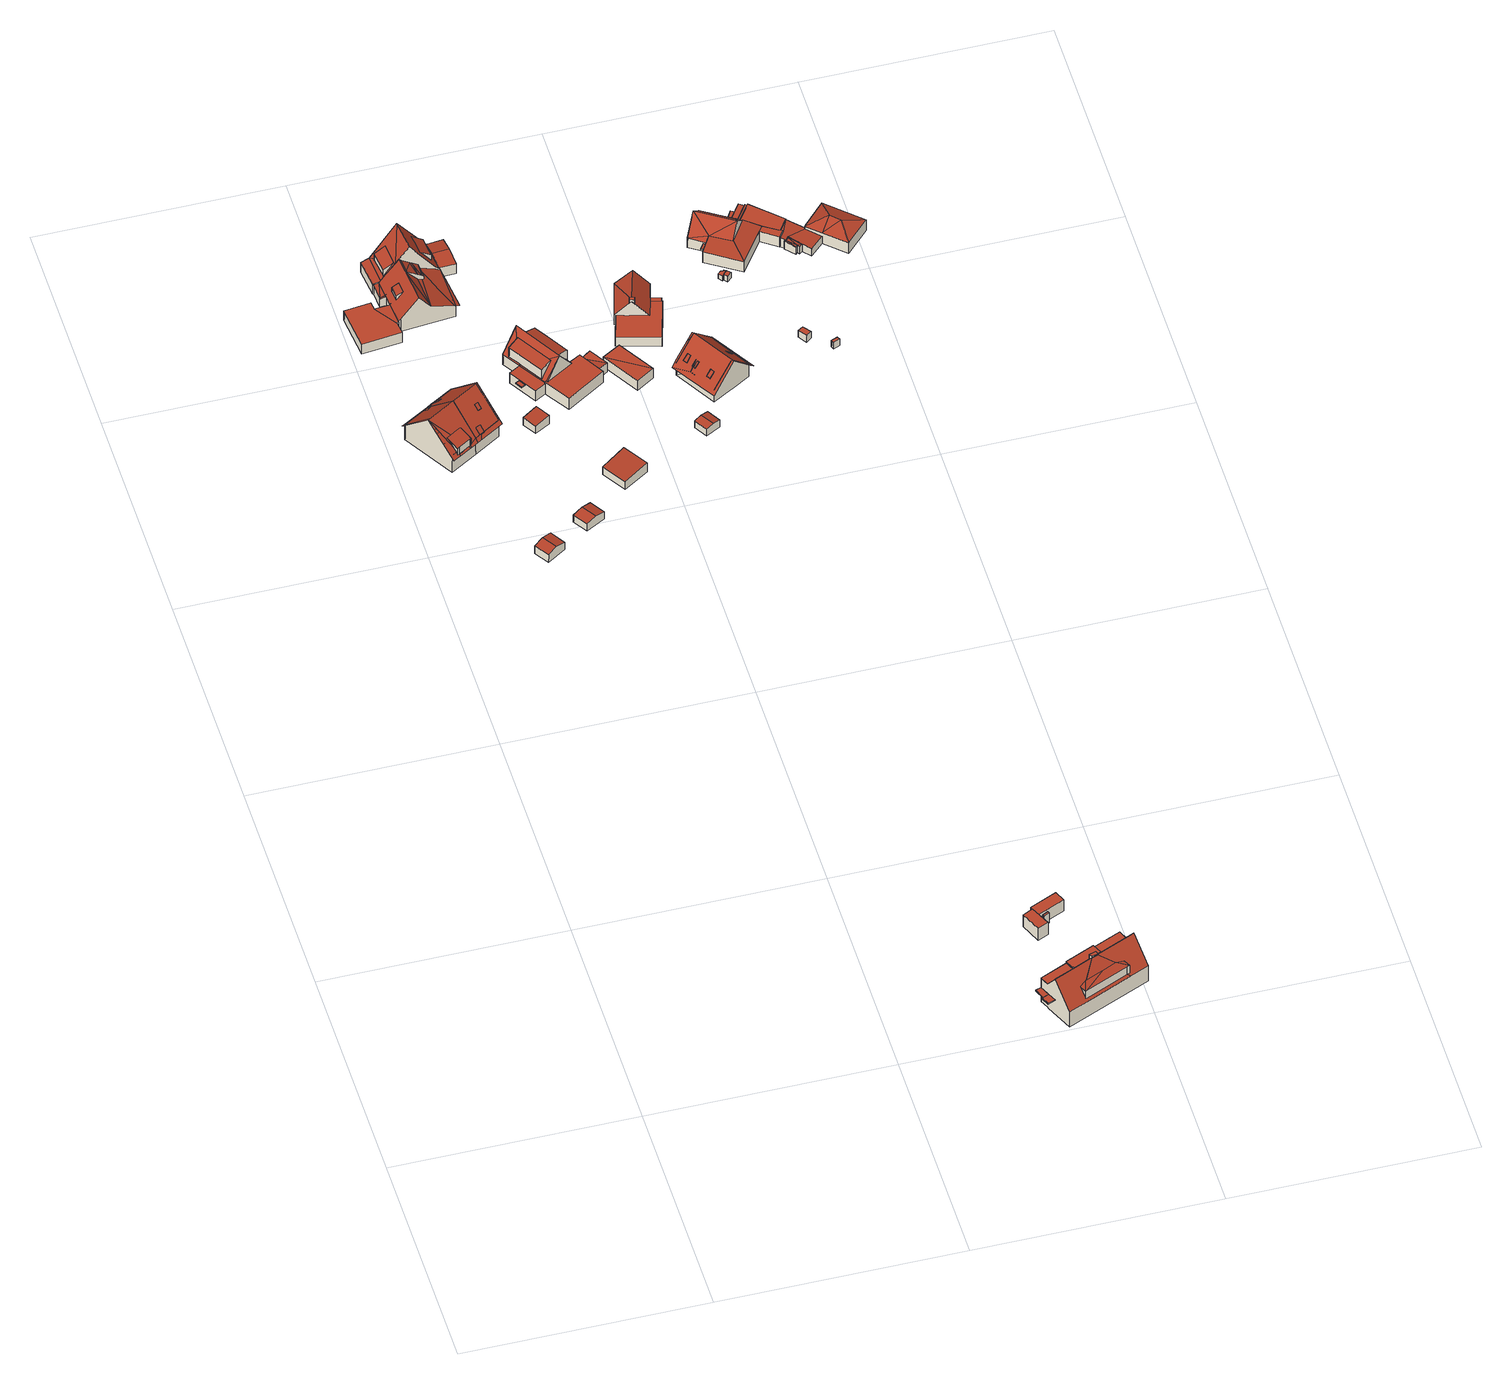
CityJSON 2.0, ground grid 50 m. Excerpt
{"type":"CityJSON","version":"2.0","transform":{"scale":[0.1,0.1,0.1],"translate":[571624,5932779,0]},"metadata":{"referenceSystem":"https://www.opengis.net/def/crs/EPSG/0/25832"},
"CityObjects":{
"building1":{"type":"Building","attributes":{"Grundfläche 2D":"78.615173","Grundhöhe NN":"5.508"},"children":["building1-1"],"geometry":[{"type":"Solid","lod":"3","boundaries":[[[[0,1,2,3,4,5,6,7,8,9]],[[10,11,12,13]],[[14,15,16,13,12,17,18]],[[19,3,2,15,14,20,21]],[[22,19,21,20,23,24,25,26,27]],[[28,29,30,31,32,33,34,35,19]],[[3,19,35,4]],[[31,12,11,32]],[[15,2,1,0]],[[4,35,34,6,5]],[[32,7,6,34,33]],[[32,11,10,8,7]],[[13,9,8,10]],[[9,13,16]],[[9,16,15,0]],[[36,24,23,20,14,37]],[[38,39,24,36,40]],[[41,42,43,21,44,38,40,45]],[[14,46,47,48,41,45,37]],[[45,40,36,37]],[[17,12,46,14,18]],[[24,39,38,44,21,19,22,27,26,25]],[[43,19,21]],[[19,43,42]],[[28,19,42,41,48,47,31,30,29]],[[12,31,47,46]]]],"semantics":{"surfaces":[{"type":"RoofSurface"},{"type":"WallSurface"},{"type":"GroundSurface"}],"values":[[0,0,0,0,0,0,0,0,1,1,1,1,1,1,1,1,1,1,1,2,0,0,0,0,0,0]]}}]},
"building1-1":{"type":"BuildingInstallation","parents":["building1"],"geometry":[{"type":"MultiSurface","lod":"3","boundaries":[[[49,50,51,52,53]],[[54,55,51,50]],[[55,56,52,51]],[[56,57,58,49,53,52]],[[50,49,58,54]]],"semantics":{"surfaces":[{"type":"RoofSurface"},{"type":"WallSurface"}],"values":[0,1,1,1,1]}}]},
"building2":{"type":"Building","attributes":{"Grundfläche 2D":"16.080619","Grundhöhe NN":"5.234"},"geometry":[{"type":"Solid","lod":"3","boundaries":[[[[59,60,61,62]],[[63,59,62,64]],[[64,62,61,65,66]],[[63,64,66,67]],[[60,59,63,67,68]],[[61,60,68,65]],[[66,65,68,67]]]],"semantics":{"surfaces":[{"type":"RoofSurface"},{"type":"WallSurface"},{"type":"GroundSurface"}],"values":[[0,0,1,1,1,1,2]]}}]},
"building3":{"type":"Building","attributes":{"Grundfläche 2D":"72.608798","Grundhöhe NN":"5.281"},"geometry":[{"type":"Solid","lod":"3","boundaries":[[[[69,70,71,72]],[[73,74,75,70,69,76]],[[77,78,72,71]],[[78,79,69,72]],[[79,80,76,69]],[[80,81,73,76]],[[81,82,74,73]],[[82,83,75,74]],[[83,84,70,75]],[[84,77,71,70]],[[78,77,84,83,82,81,80,79]]]],"semantics":{"surfaces":[{"type":"RoofSurface"},{"type":"WallSurface"},{"type":"GroundSurface"}],"values":[[0,0,1,1,1,1,1,1,1,1,2]]}}]},
"building4":{"type":"Building","attributes":{"Grundfläche 2D":"76.715165","Grundhöhe NN":"5.511"},"children":["building4-1","building4-2","building4-3"],"geometry":[{"type":"Solid","lod":"3","boundaries":[[[[85,86,87,25,24,20,88,89]],[[89,88,20,14,18,90,91]],[[14,20,24,36,37]],[[92,14,37,93]],[[94,88,92,93,95]],[[24,94,95,36]],[[37,36,95,93]],[[92,88,89,91,90,18,14]],[[25,87,86,85,89,88,94,24]]]],"semantics":{"surfaces":[{"type":"RoofSurface"},{"type":"WallSurface"},{"type":"GroundSurface"}],"values":[[0,0,1,1,1,1,2,0,0]]}}]},
"building4-1":{"type":"BuildingInstallation","parents":["building4"],"geometry":[{"type":"MultiSurface","lod":"3","boundaries":[[[96,97,98,99]],[[100,101,96,99]],[[102,100,99,98]],[[101,103,97,96]],[[97,103,102,98]]],"semantics":{"surfaces":[{"type":"RoofSurface"},{"type":"WallSurface"}],"values":[0,1,1,1,1]}}]},
"building4-2":{"type":"BuildingInstallation","parents":["building4"],"geometry":[{"type":"MultiSurface","lod":"3","boundaries":[[[104,105,106,107]],[[105,104,108,109]],[[110,106,105,109]],[[107,106,110,111]],[[104,107,111,108]]],"semantics":{"surfaces":[{"type":"RoofSurface"},{"type":"WallSurface"}],"values":[0,1,1,1,1]}}]},
"building4-3":{"type":"BuildingInstallation","parents":["building4"],"geometry":[{"type":"MultiSurface","lod":"3","boundaries":[[[112,113,114,115]],[[115,114,116,117]],[[112,115,117,118]],[[113,112,118,119]],[[114,113,119,116]]],"semantics":{"surfaces":[{"type":"RoofSurface"},{"type":"WallSurface"}],"values":[0,1,1,1,1]}}]},
"building5":{"type":"Building","attributes":{"Grundfläche 2D":"16.137894","Grundhöhe NN":"5.260"},"geometry":[{"type":"Solid","lod":"3","boundaries":[[[[120,121,122,123]],[[124,120,123,125]],[[125,123,122,126,127]],[[124,125,127,128]],[[121,120,124,128,129]],[[122,121,129,126]],[[127,126,129,128]]]],"semantics":{"surfaces":[{"type":"RoofSurface"},{"type":"WallSurface"},{"type":"GroundSurface"}],"values":[[0,0,1,1,1,1,2]]}}]},
"building6":{"type":"Building","attributes":{"Grundfläche 2D":"232.197675","Grundhöhe NN":"5.348"},"children":["building6-1","building6-2"],"geometry":[{"type":"MultiSurface","lod":"3","boundaries":[[[130,131,132]],[[131,133,132]],[[130,134,135]],[[135,131,130]],[[134,136,137]],[[135,134,137,138]],[[139,140,141,142,143]],[[144,145,146,147,148,149,150]],[[151,152,153,154,155]],[[154,156,155]],[[157,158,159]],[[157,153,152,160,158]],[[161,162,157,159,163,164,165]],[[157,162,166]],[[167,168,169,170,171,172,173,174,166,162,161,175,176]],[[177,168,178]],[[170,169,168,177,179]],[[180,181,182,183,184,185,186,187,188,189],[190,191,192,193,145,144,150,194,195,196]],[[155,188,187]],[[140,197,198,183,199,200,141]],[[198,184,183]],[[198,197,201,202,200,199,203,176,175]],[[204,205,206,167,203,199,207]],[[208,209,180,210]],[[211,208,210,188]],[[163,138,137,136,165,164]],[[135,138,163,159,158,160,133,131]],[[160,152,132,133]],[[202,201,139,143]],[[140,139,201,197]],[[202,143,142,141,200]],[[150,149,196,195,194]],[[147,146,145,193,192]],[[147,192,191,190,196,149,148]],[[207,199,183,182,181,180,212,213]],[[204,207,213,214]],[[178,205,204,214,215]],[[206,205,178,168,167]],[[136,134,130,132,152,151,216,217,155,187,186,185,184,198,175,161,165]],[[188,155,217,218]],[[215,219,177,178]],[[220,221,222,169,223,177,219,224]],[[225,226,227,228,222,221,229]],[[171,226,225,78]],[[172,171,78,77]],[[173,172,77,230]],[[231,154,153,157,166,174,173,230,232]],[[151,154,231,216]],[[176,203,167,176,175]],[[189,188,210,180]],[[211,188,218,233]],[[209,208,211,233,234]],[[180,209,234,212]],[[78,225,229,221,220,224,219,215,214,213,212,234,233,218,217,216,231,232,230,77],[235,236,215]],[[154,151,155]],[[177,223,179]],[[179,223,169,170]],[[226,171,170,169,222,228,227]]],"semantics":{"surfaces":[{"type":"RoofSurface"},{"type":"WallSurface"},{"type":"GroundSurface"}],"values":[0,0,0,0,0,0,0,0,0,0,0,0,0,0,0,0,0,0,0,0,0,0,0,0,0,1,1,1,1,1,1,1,1,1,1,1,1,1,1,1,1,1,1,1,1,1,1,1,1,1,1,1,1,2,0,0,0,0]}}]},
"building6-1":{"type":"BuildingInstallation","parents":["building6"],"geometry":[{"type":"MultiSurface","lod":"3","boundaries":[[[237,238,239,240,241]],[[237,242,238]],[[240,239,243]],[[238,242,244]],[[244,245,243,239,238]]],"semantics":{"surfaces":[{"type":"RoofSurface"},{"type":"WallSurface"}],"values":[0,0,1,1,1]}}]},
"building6-2":{"type":"BuildingInstallation","parents":["building6"],"geometry":[{"type":"MultiSurface","lod":"3","boundaries":[[[246,247,248,249]],[[250,251,249,248]],[[251,252,246,249]],[[252,253,247,246]],[[253,250,248,247]],[[253,252,251,250]]],"semantics":{"surfaces":[{"type":"RoofSurface"},{"type":"WallSurface"},{"type":"OuterCeilingSurface"}],"values":[0,1,1,1,1,2]}}]},
"building7":{"type":"Building","attributes":{"Grundfläche 2D":"12.103827","Grundhöhe NN":"5.351"},"geometry":[{"type":"Solid","lod":"3","boundaries":[[[[254,255,256,257]],[[258,259,257,256]],[[259,260,254,257]],[[260,261,255,254]],[[261,258,256,255]],[[261,260,259,258]]]],"semantics":{"surfaces":[{"type":"RoofSurface"},{"type":"WallSurface"},{"type":"GroundSurface"}],"values":[[0,1,1,1,1,2]]}}]},
"building8":{"type":"Building","attributes":{"Grundfläche 2D":"36.102468","Grundhöhe NN":"5.142"},"geometry":[{"type":"Solid","lod":"3","boundaries":[[[[262,263,264,265]],[[266,267,265,264]],[[267,268,262,265]],[[268,269,263,262]],[[269,266,264,263]],[[269,268,267,266]]]],"semantics":{"surfaces":[{"type":"RoofSurface"},{"type":"WallSurface"},{"type":"GroundSurface"}],"values":[[0,1,1,1,1,2]]}}]},
"building9":{"type":"Building","attributes":{"Grundfläche 2D":"168.387189","Grundhöhe NN":"5.350"},"children":["building9-1"],"geometry":[{"type":"Solid","lod":"3","boundaries":[[[[270,271,272,273,274,275,276,277]],[[278,279,280,281,282]],[[283,284,285,286,271,270,277,276,287,288,289,290,291]],[[292,293,285,284]],[[294,290,289]],[[286,285,294,289,295]],[[296,297,283,298,299,300]],[[300,299,301]],[[278,284,283,297,279]],[[278,282,302,301,299,303,304,305,284]],[[305,306,307,284]],[[308,309,310]],[[311,309,308]],[[312,313,314,315,316,317]],[[318,319,285,293,320,306,305,321,322,323,324]],[[276,275,287]],[[273,272,271,286,295]],[[295,289,274,273]],[[287,275,274,289,288]],[[282,281,302]],[[280,279,297,296]],[[301,302,281,280,296,300]],[[314,313,325,326]],[[315,314,326,327]],[[316,315,327,328]],[[298,283,291,329,330]],[[312,304,303,299,298,330,325,313]],[[320,293,292,284,307,306]],[[291,290,294,331,329]],[[308,310,332,333]],[[311,308,333,334]],[[309,311,334,335]],[[294,285,319]],[[318,336,331,294,319]],[[304,321,305]],[[321,304,312,317,322]],[[337,323,322,317,316,328]],[[324,323,337,338]],[[309,335,336,318,324,338,332,310]],[[337,328,327,326,325,330,329,331,336,335,334,333,332,338]]]],"semantics":{"surfaces":[{"type":"RoofSurface"},{"type":"WallSurface"},{"type":"GroundSurface"}],"values":[[0,0,0,0,0,0,0,0,0,0,0,0,0,0,0,1,1,1,1,1,1,1,1,1,1,1,1,1,1,1,1,1,1,1,1,1,1,1,1,2]]}}]},
"building9-1":{"type":"BuildingInstallation","parents":["building9"],"geometry":[{"type":"MultiSurface","lod":"3","boundaries":[[[339,340,341,342]],[[341,343,344,342]],[[339,342,344,345]],[[340,339,345,346]],[[341,340,346,343]],[[346,345,344,343]]],"semantics":{"surfaces":[{"type":"RoofSurface"},{"type":"WallSurface"},{"type":"OuterCeilingSurface"}],"values":[0,1,1,1,1,2]}}]},
"building10":{"type":"Building","attributes":{"Grundfläche 2D":"10.933732","Grundhöhe NN":"1.001"},"geometry":[{"type":"Solid","lod":"3","boundaries":[[[[347,348,349,350]],[[348,347,351,352]],[[349,348,352,353]],[[350,349,353,354]],[[347,350,354,351]],[[352,351,354,353]]]],"semantics":{"surfaces":[{"type":"RoofSurface"},{"type":"WallSurface"},{"type":"GroundSurface"}],"values":[[0,1,1,1,1,2]]}}]},
"building11":{"type":"Building","attributes":{"Grundfläche 2D":"163.593518","Grundhöhe NN":"1.383"},"children":["building11-1","building11-2","building11-3"],"geometry":[{"type":"Solid","lod":"3","boundaries":[[[[355,356,357,358]],[[359,360,361,362,363,364,365]],[[366,367,368]],[[369,370,371,372,368,367,373]],[[374,375,371,370,376,377]],[[374,378,375]],[[379,380,381,382]],[[383,384,385,386,387,378,374,388,389,390]],[[374,377,388]],[[373,367,366,391,385,384,392,393,394]],[[376,370,369,373,394,388,377]],[[395,396,397,398,399,400,401,394,393]],[[402,403,389,388,401,400]],[[388,394,401]],[[404,400,399]],[[405,406,358,357]],[[406,400,355,358]],[[400,404,356,355]],[[357,356,404,399,398,363,362,361,360]],[[398,397,364,363]],[[396,380,365,364,397]],[[380,379,359,365]],[[407,405,357,360,359,379]],[[366,368,391]],[[375,378,387]],[[372,385,391,368]],[[387,386,385,372,371,375]],[[396,395,381,380]],[[395,408,382,381]],[[408,407,379,382]],[[392,384,383,390,409,410]],[[411,408,395,393,392,410,412]],[[413,414,415,406,405,407,408,411,416]],[[409,390,389,403,402,400,406,415,414,413,417,418]],[[410,409,418,417,413,416,411,412]]]],"semantics":{"surfaces":[{"type":"RoofSurface"},{"type":"WallSurface"},{"type":"GroundSurface"}],"values":[[0,0,0,0,0,0,0,0,0,0,0,0,0,0,0,1,1,1,1,1,1,1,1,1,1,1,1,1,1,1,1,1,1,1,2]]}}]},
"building11-1":{"type":"BuildingInstallation","parents":["building11"],"geometry":[{"type":"MultiSurface","lod":"3","boundaries":[[[419,420,421,422,423]],[[424,425,420,419]],[[421,420,425,401,388]],[[421,388,426]],[[427,422,421,426]],[[423,422,427,394]],[[419,423,394,424]]],"semantics":{"surfaces":[{"type":"RoofSurface"},{"type":"WallSurface"}],"values":[0,1,1,1,1,1,1]}}]},
"building11-2":{"type":"BuildingInstallation","parents":["building11"],"geometry":[{"type":"MultiSurface","lod":"3","boundaries":[[[428,429,430,431]],[[429,428,432,433,434]],[[435,430,429,434,436,437]],[[431,430,435,438]],[[428,431,438,432]],[[437,433,432,438,435]]],"semantics":{"surfaces":[{"type":"RoofSurface"},{"type":"WallSurface"},{"type":"OuterCeilingSurface"}],"values":[0,1,1,1,1,2]}}]},
"building11-3":{"type":"BuildingInstallation","parents":["building11"],"geometry":[{"type":"MultiSurface","lod":"3","boundaries":[[[436,434,415,439]],[[433,437,440,441]],[[434,433,441,414,415]],[[439,415,414,442]],[[439,442,440,437,436]],[[441,440,442,414]]],"semantics":{"surfaces":[{"type":"RoofSurface"},{"type":"WallSurface"},{"type":"OuterCeilingSurface"}],"values":[0,1,1,1,1,2]}}]},
"building12":{"type":"Building","attributes":{"Grundfläche 2D":"0.674273","Grundhöhe NN":"0.757"},"geometry":[{"type":"Solid","lod":"3","boundaries":[[[[443,444,445,446]],[[447,448,446,445]],[[448,449,443,446]],[[449,450,444,443]],[[450,447,445,444]],[[450,449,448,447]]]],"semantics":{"surfaces":[{"type":"RoofSurface"},{"type":"WallSurface"},{"type":"GroundSurface"}],"values":[[0,1,1,1,1,2]]}}]},
"building13":{"type":"Building","attributes":{"Grundfläche 2D":"14.397400","Grundhöhe NN":"0.934"},"geometry":[{"type":"Solid","lod":"3","boundaries":[[[[451,452,453,454]],[[454,453,455,456]],[[451,454,456,457]],[[452,451,457,458]],[[453,452,458,455]],[[458,457,456,455]]]],"semantics":{"surfaces":[{"type":"RoofSurface"},{"type":"WallSurface"},{"type":"GroundSurface"}],"values":[[0,1,1,1,1,2]]}}]},
"building14":{"type":"Building","attributes":{"Grundfläche 2D":"37.919791","Grundhöhe NN":"5.245"},"geometry":[{"type":"Solid","lod":"3","boundaries":[[[[459,460,461]],[[459,461,462]],[[463,464,461,460]],[[464,465,462,461]],[[465,466,459,462]],[[466,463,460,459]],[[466,465,464,463]]]],"semantics":{"surfaces":[{"type":"RoofSurface"},{"type":"WallSurface"},{"type":"GroundSurface"}],"values":[[0,0,1,1,1,1,2]]}}]},
"building15":{"type":"Building","attributes":{"Grundfläche 2D":"11.214944","Grundhöhe NN":"4.978"},"geometry":[{"type":"Solid","lod":"3","boundaries":[[[[467,468,469,470]],[[471,467,470,472]],[[472,470,469,473,474]],[[471,472,474,475]],[[468,467,471,475,476]],[[469,468,476,473]],[[474,473,476,475]]]],"semantics":{"surfaces":[{"type":"RoofSurface"},{"type":"WallSurface"},{"type":"GroundSurface"}],"values":[[0,0,1,1,1,1,2]]}}]},
"building16":{"type":"Building","attributes":{"Grundfläche 2D":"115.421309","Grundhöhe NN":"5.194"},"children":["building16-1"],"geometry":[{"type":"Solid","lod":"3","boundaries":[[[[477,478,479,480,481,482,483,484,485,486]],[[478,480,478,477]],[[480,479,478]],[[477,487,478]],[[488,480,478]],[[480,488,478,487,489,490,491,481]],[[492,493,485,484]],[[494,492,484,483,495,496,497,498]],[[493,492,499,500]],[[485,493,500,501]],[[497,496,502,503]],[[498,497,503,504]],[[494,498,504,505]],[[499,492,494,505]],[[487,477,486,506,507]],[[489,487,507,508]],[[495,483,482,481,491,490,489,508,502,496]],[[485,501,506,486]],[[507,506,501,500,499,505,504,503,502,508]]]],"semantics":{"surfaces":[{"type":"RoofSurface"},{"type":"WallSurface"},{"type":"GroundSurface"}],"values":[[0,0,0,0,0,0,0,0,1,1,1,1,1,1,1,1,1,1,2]]}}]},
"building16-1":{"type":"BuildingInstallation","parents":["building16"],"geometry":[{"type":"MultiSurface","lod":"3","boundaries":[[[509,510,511,512,513,514,515]],[[516,488,491,512,511,510]],[[481,517,513,512,491]],[[515,514,513,517,479,518]],[[509,515,518,478]],[[478,516,510,509]]],"semantics":{"surfaces":[{"type":"RoofSurface"},{"type":"WallSurface"}],"values":[0,1,1,1,1,1]}}]},
"building17":{"type":"Building","attributes":{"Grundfläche 2D":"92.049412","Grundhöhe NN":"5.054"},"children":["building17-1","building17-2","building17-3","building17-4"],"geometry":[{"type":"MultiSurface","lod":"3","boundaries":[[[519,520,521,522,523,524,525,526],[527,528,527,521]],[[529,530,531,519,526,525,524,532],[533,532,534]],[[535,536,537,538]],[[539,540,541,526,542,535,538,543]],[[540,539,527]],[[527,539,544,545]],[[546,547,534,525,548,545,544,549]],[[536,533,534,547,537]],[[537,547,546,549,544,539,543,538]],[[529,532,524,525,534,533,536,531,530]],[[519,531,535,542,526]],[[535,531,536]],[[527,545,523,522,521]],[[526,541,540,527,521,520,519]],[[524,523,545,548,525]]],"semantics":{"surfaces":[{"type":"RoofSurface"},{"type":"WallSurface"},{"type":"GroundSurface"}],"values":[0,0,1,1,1,1,1,1,2,0,0,0,0,0,0]}}]},
"building17-1":{"type":"BuildingInstallation","parents":["building17"],"geometry":[{"type":"MultiSurface","lod":"3","boundaries":[[[550,551,552,553,554,555]],[[555,554,556,557]],[[554,553,558,556]],[[559,551,550,555,557,560]],[[558,553,552,551,559,561]]],"semantics":{"surfaces":[{"type":"RoofSurface"},{"type":"WallSurface"}],"values":[0,1,1,1,1]}}]},
"building17-2":{"type":"BuildingInstallation","parents":["building17"],"geometry":[{"type":"MultiSurface","lod":"3","boundaries":[[[562,563,564,565,566]],[[567,568,566,565]],[[564,563,562,569,570,571]],[[571,567,565,564]],[[569,562,566,568]]],"semantics":{"surfaces":[{"type":"RoofSurface"},{"type":"WallSurface"}],"values":[0,1,1,1,1]}}]},
"building17-3":{"type":"BuildingInstallation","parents":["building17"],"geometry":[{"type":"MultiSurface","lod":"3","boundaries":[[[572,573,574,575,576,577]],[[578,579,575,574]],[[579,580,581,577,576,575]],[[573,572,577,581,528,582]],[[582,578,574,573]]],"semantics":{"surfaces":[{"type":"RoofSurface"},{"type":"WallSurface"}],"values":[0,1,1,1,1]}}]},
"building17-4":{"type":"BuildingInstallation","parents":["building17"],"geometry":[{"type":"MultiSurface","lod":"3","boundaries":[[[583,584,585,586]],[[586,585,587,588]],[[583,586,588,589]],[[584,583,589,590]],[[585,584,590,587]]],"semantics":{"surfaces":[{"type":"RoofSurface"},{"type":"WallSurface"}],"values":[0,1,1,1,1]}}]},
"building18":{"type":"Building","attributes":{"Grundfläche 2D":"1.240249","Grundhöhe NN":"5.337"},"geometry":[{"type":"Solid","lod":"3","boundaries":[[[[591,592,593,594,595,596,597]],[[595,594,598,599]],[[594,593,600,598]],[[596,595,599,601]],[[602,597,596,601]],[[591,597,602,603]],[[592,591,603,604]],[[593,592,604,600]],[[604,603,602,601,599,598,600]]]],"semantics":{"surfaces":[{"type":"RoofSurface"},{"type":"WallSurface"},{"type":"GroundSurface"}],"values":[[0,1,1,1,1,1,1,1,2]]}}]},
"building19":{"type":"Building","attributes":{"Grundfläche 2D":"1.204283","Grundhöhe NN":"5.334"},"geometry":[{"type":"Solid","lod":"3","boundaries":[[[[605,606,607,608]],[[598,606,605,599]],[[607,606,598,609]],[[608,607,609,610]],[[605,608,610,599]],[[598,599,610,609]]]],"semantics":{"surfaces":[{"type":"RoofSurface"},{"type":"WallSurface"},{"type":"GroundSurface"}],"values":[[0,1,1,1,1,2]]}}]},
"building20":{"type":"Building","attributes":{"Grundfläche 2D":"2.744307","Grundhöhe NN":"5.050"},"geometry":[{"type":"Solid","lod":"3","boundaries":[[[[611,612,613,614]],[[615,616,614,613]],[[616,617,611,614]],[[617,618,612,611]],[[618,615,613,612]],[[618,617,616,615]]]],"semantics":{"surfaces":[{"type":"RoofSurface"},{"type":"WallSurface"},{"type":"GroundSurface"}],"values":[[0,1,1,1,1,2]]}}]},
"building21":{"type":"Building","attributes":{"Grundfläche 2D":"126.838494","Grundhöhe NN":"5.331"},"children":["building21-1"],"geometry":[{"type":"Solid","lod":"3","boundaries":[[[[619,620,621,622,623]],[[624,625,619]],[[626,625,624]],[[627,628,621,620,629]],[[630,622,621]],[[625,620,619]],[[631,620,625]],[[632,633,631,625]],[[634,629,631,633,635,636]],[[637,638,639,640]],[[641,642,643,644,645]],[[636,635,646,647,648,649,650]],[[624,619,623,651,652]],[[626,624,652,653,654,655]],[[626,655,654,653,656,625]],[[629,620,631]],[[628,627,657,658]],[[621,628,658,659]],[[621,659,660,643,630]],[[640,639,661,651,623,622,630,643,642]],[[632,625,656,662]],[[633,632,662,663]],[[633,663,664,635]],[[636,665,657,627,634]],[[627,629,634]],[[638,637,666,667]],[[639,638,667,661]],[[644,643,660,668]],[[645,644,668,669]],[[641,645,669,670]],[[637,640,642,641,670,666]],[[671,646,635,664]],[[672,648,647,646,671,673]],[[649,648,672,674]],[[675,650,649,674]],[[650,675,665,636]],[[662,656,653,652,651,661,667,666,670,669,668,660,659,658,657,665,675,674,672,673,671,664,663]]]],"semantics":{"surfaces":[{"type":"RoofSurface"},{"type":"WallSurface"},{"type":"GroundSurface"}],"values":[[0,0,0,0,0,0,0,0,0,0,0,0,1,1,1,1,1,1,1,1,1,1,1,1,1,1,1,1,1,1,1,1,1,1,1,1,2]]}}]},
"building21-1":{"type":"BuildingInstallation","parents":["building21"],"geometry":[{"type":"MultiSurface","lod":"3","boundaries":[[[676,677,678,655]],[[679,654,655,678]],[[654,680,676,655]],[[680,681,677,676]],[[681,679,678,677]],[[681,680,654,679]]],"semantics":{"surfaces":[{"type":"RoofSurface"},{"type":"WallSurface"},{"type":"OuterCeilingSurface"}],"values":[0,1,1,1,1,2]}}]},
"building22":{"type":"Building","attributes":{"Grundfläche 2D":"0.999491","Grundhöhe NN":"5.383"},"geometry":[{"type":"Solid","lod":"3","boundaries":[[[[682,683,684,685]],[[686,687,683,682]],[[687,688,684,683]],[[688,689,685,684]],[[689,686,682,685]],[[688,687,686,689]]]],"semantics":{"surfaces":[{"type":"RoofSurface"},{"type":"WallSurface"},{"type":"GroundSurface"}],"values":[[0,1,1,1,1,2]]}}]},
"building23":{"type":"Building","attributes":{"Grundfläche 2D":"129.973362","Grundhöhe NN":"5.396"},"geometry":[{"type":"Solid","lod":"3","boundaries":[[[[690,630,691,692,693]],[[694,695,696,690,693]],[[697,698,699]],[[699,698,700]],[[701,698,697]],[[702,703,701]],[[703,704,701]],[[704,698,701]],[[705,706,707,708]],[[708,707,709,710]],[[711,707,706]],[[712,709,711]],[[711,709,707]],[[710,709,712]],[[713,714,715]],[[716,715,714,717,718,719,720,721,722]],[[723,724,725,722,721]],[[649,726,727,728,729,730,731,732,636,650]],[[691,630,733,734]],[[735,693,692,691,734,736]],[[696,695,737,738]],[[690,696,738,739]],[[630,690,739,733]],[[703,702,740,741]],[[704,703,741,742]],[[698,704,742,743]],[[700,698,743,744]],[[699,700,744,745]],[[706,705,708,746,747,716,722]],[[748,712,711,706,722,725,749]],[[710,712,748,750]],[[708,710,750,746]],[[714,713,751,752]],[[753,718,717,714,752,754]],[[720,719,718,753,740,702,701]],[[720,701,697,721]],[[755,724,723,721,697,699,745]],[[725,724,755,749]],[[715,716,747,756]],[[730,693,735,757,731]],[[732,731,757,758]],[[636,732,758,759]],[[650,636,759,760]],[[713,715,726,649,650,760,751]],[[726,715,756,761,727]],[[693,730,729,728,727,761,737,695,694]],[[734,733,739,738,737,761,756,747,746,750,748,749,755,745,744,743,742,741,740,753,754,752,751,760,759,758,757,735,736]]]],"semantics":{"surfaces":[{"type":"RoofSurface"},{"type":"WallSurface"},{"type":"GroundSurface"}],"values":[[0,0,0,0,0,0,0,0,0,0,0,0,0,0,0,0,0,0,1,1,1,1,1,1,1,1,1,1,1,1,1,1,1,1,1,1,1,1,1,1,1,1,1,1,1,1,2]]}}]}
},
"vertices":[
[133,1681,113],[127,1691,117],[119,1705,123],[97,1691,123],[88,1685,123],[96,1672,117],[102,1662,113],[105,1664,113],[130,1679,113],[132,1680,113],[130,1679,95],[128,1678,95],[132,1676,92],[132,1680,95],[145,1692,99],[133,1681,96],[132,1680,96],[135,1678,92],[149,1687,92],[57,1708,158],[115,1743,158],[60,1710,158],[24,1762,96],[84,1794,99],[82,1797,96],[81,1800,92],[25,1767,92],[22,1766,92],[88,1658,100],[92,1652,93],[94,1653,93],[107,1661,93],[105,1664,96],[105,1663,96],[102,1662,96],[97,1671,106],[82,1797,55],[145,1692,55],[27,1764,96],[58,1783,96],[27,1764,55],[90,1659,100],[64,1702,149],[61,1707,154],[58,1712,156],[90,1659,55],[129,1683,99],[126,1681,99],[102,1667,100],
[82,1783,109],[77,1789,101],[70,1785,101],[75,1778,109],[80,1782,109],[77,1789,100],[70,1785,100],[75,1778,108],[80,1782,108],[82,1783,108],
[222,1401,77],[241,1412,72],[222,1443,72],[203,1431,77],[203,1388,72],[184,1418,72],[222,1443,52],[184,1418,52],[203,1388,52],[241,1412,52],
[56,2083,80],[87,2037,80],[91,2038,80],[87,2085,80],[0,2095,78],[9,2002,78],[90,2010,80],[54,2100,80],[91,2038,53],[87,2085,53],[56,2083,53],[54,2100,53],[0,2095,53],[9,2002,53],[90,2010,53],[87,2037,53],
[137,1834,92],[98,1811,92],[91,1807,92],[169,1775,158],[171,1777,158],[159,1693,92],[205,1720,92],[199,1725,100],[199,1725,55],[136,1830,96],[136,1830,55],
[156,1698,99],[165,1703,99],[160,1713,110],[150,1708,111],[150,1708,110],[156,1698,98],[160,1713,109],[165,1703,98],
[162,1734,127],[169,1738,127],[164,1746,137],[157,1742,137],[162,1734,126],[169,1738,126],[164,1746,136],[157,1742,136],
[95,1801,100],[100,1793,110],[107,1797,110],[102,1805,100],[107,1797,109],[102,1805,99],[95,1801,99],[100,1793,109],
[315,1457,77],[334,1468,72],[315,1498,72],[296,1487,77],[295,1446,72],[276,1476,72],[315,1498,53],[276,1476,53],[295,1446,53],[334,1468,53],
[147,2148,114],[158,2117,108],[159,2148,106],[162,2117,106],[143,2148,116],[150,2116,114],[126,2147,128],[128,2119,128],[129,2115,128],[92,2149,109],[113,2151,120],[109,2197,121],[89,2195,110],[87,2194,109],[164,2189,125],[167,2161,124],[173,2161,120],[189,2163,108],[188,2175,108],[185,2206,108],[162,2204,125],[195,2150,81],[159,2148,96],[204,2048,82],[205,2048,82],[202,2150,79],[213,2049,79],[155,2043,101],[158,2117,98],[150,2116,101],[162,2117,96],[122,2147,131],[125,2115,131],[129,2115,127],[128,2119,127],[126,2147,127],[132,2041,131],[85,2145,84],[82,2145,81],[85,2110,81],[86,2107,81],[87,2085,81],[91,2038,81],[95,2038,86],[131,2041,130],[100,2146,103],[92,2146,93],[74,2109,78],[72,2145,78],[75,2106,78],[195,2219,79],[167,2216,117],[150,2215,139],[136,2213,159],[143,2148,159],[147,2148,153],[159,2148,136],[195,2150,87],[201,2153,79],[198,2186,79],[185,2198,94],[188,2175,95],[189,2163,94],[173,2161,117],[165,2204,120],[178,2206,104],[185,2206,94],[112,2151,120],[115,2147,123],[81,2208,85],[89,2195,93],[92,2149,93],[87,2194,91],[86,2145,85],[70,2145,79],[72,2145,80],[82,2145,83],[64,2206,79],[232,2189,86],[229,2222,79],[198,2186,86],[236,2155,79],[195,2219,53],[64,2206,53],[70,2145,53],[72,2145,53],[195,2150,53],[202,2150,53],[201,2153,53],[74,2109,53],[85,2110,53],[87,2110,53],[87,2110,83],[75,2109,78],[75,2109,53],[89,2085,53],[89,2085,83],[89,2086,83],[87,2107,83],[89,2086,53],[95,2038,53],[205,2048,53],[204,2048,53],[236,2155,53],[229,2222,53],[143,2148,53],[159,2148,53],
[110,2105,112],[96,2105,105],[98,2081,105],[112,2082,112],[110,2103,112],[110,2106,112],[98,2081,93],[96,2105,94],[97,2091,94],
[149,2225,107],[150,2215,107],[167,2216,107],[166,2226,107],[167,2216,105],[166,2226,105],[149,2225,105],[150,2215,105],
[269,1714,74],[300,1731,77],[283,1761,77],[252,1742,74],[283,1761,54],[252,1742,54],[269,1714,54],[300,1731,54],
[393,1532,72],[445,1565,76],[413,1615,76],[362,1581,72],[413,1615,51],[362,1581,51],[393,1532,51],[445,1565,51],
[342,1853,116],[348,1843,116],[368,1856,109],[370,1857,108],[343,1902,108],[326,1929,108],[304,1916,116],[305,1915,116],[328,1838,116],[287,1906,116],[266,1893,108],[310,1821,108],[331,1833,116],[289,1924,130],[347,1826,130],[372,1848,84],[368,1856,83],[326,1929,80],[327,1927,80],[343,1902,80],[327,1930,78],[319,1943,78],[375,1843,85],[375,1843,84],[376,1850,78],[370,1857,81],[266,1893,83],[285,1905,113],[257,1904,81],[279,1868,81],[280,1871,83],[282,1866,83],[310,1821,82],[309,1820,81],[315,1812,81],[317,1813,84],[319,1809,84],[320,1810,85],[441,1833,78],[397,1857,78],[420,1820,79],[418,1871,78],[315,1812,80],[279,1868,80],[257,1855,80],[292,1797,80],[314,1809,80],[313,1811,80],[395,1861,84],[376,1850,84],[320,1810,84],[315,1812,84],[313,1811,84],[346,1758,84],[427,1808,84],[279,1868,53],[257,1855,53],[292,1797,53],[314,1809,53],[319,1943,53],[257,1904,53],[376,1850,53],[420,1820,53],[441,1833,53],[418,1871,53],[397,1857,53],[395,1861,53],[346,1758,53],[427,1808,53],
[262,1830,77],[270,1816,77],[278,1820,77],[270,1834,77],[278,1820,75],[270,1834,75],[262,1830,75],[270,1816,75],
[842,289,42],[821,279,42],[839,237,42],[861,247,42],[842,289,10],[821,279,10],[839,237,10],[861,247,10],
[809,62,78],[864,86,78],[857,104,78],[801,80,78],[917,130,83],[857,104,83],[864,86,83],[865,86,83],[866,83,83],[926,110,83],[925,112,83],[963,78,81],[946,74,85],[969,63,81],[932,68,85],[917,61,85],[875,22,81],[964,61,81],[945,74,85],[878,45,85],[872,21,81],[887,49,85],[879,45,85],[865,36,81],[917,130,78],[925,112,78],[983,136,78],[975,155,78],[873,17,56],[971,59,56],[964,61,61],[875,22,61],[872,21,61],[898,75,110],[818,41,110],[835,1,56],[969,63,61],[1009,76,56],[992,116,110],[911,81,110],[983,136,77],[925,112,77],[926,110,80],[866,83,81],[865,86,77],[809,62,77],[896,78,105],[810,58,82],[818,41,109],[864,86,77],[857,104,77],[801,80,77],[917,130,77],[975,155,77],[835,1,14],[1009,76,14],[975,155,14],[983,136,14],[801,80,14],[801,80,50],[801,80,52],[917,130,14],[809,62,14],[810,58,14],
[909,86,114],[895,81,114],[898,75,114],[912,80,114],[911,81,114],[909,86,102],[895,81,101],[898,75,109],[912,80,109],
[818,41,53],[810,58,53],[795,52,53],[802,35,53],[818,41,51],[810,58,51],[810,58,52],[795,52,51],[798,53,52],[798,53,51],[802,35,51],
[789,76,52],[798,53,50],[810,58,50],[789,76,50],
[872,277,35],[870,281,35],[858,275,35],[860,271,35],[858,275,8],[860,271,8],[872,277,8],[870,281,8],
[841,296,40],[851,274,40],[906,298,40],[896,320,40],[906,298,9],[896,320,9],[841,296,9],[851,274,9],
[521,1795,78],[475,1870,79],[438,1849,78],[484,1772,78],[475,1870,52],[438,1849,52],[484,1772,52],[521,1795,52],
[594,1633,72],[608,1642,68],[592,1670,68],[577,1661,72],[578,1625,68],[562,1653,68],[592,1670,50],[562,1653,50],[578,1625,50],[608,1642,50],
[542,2017,115],[521,1946,115],[526,1943,110],[521,1945,115],[519,1939,115],[524,1937,109],[551,1929,78],[562,1966,78],[564,1973,78],[574,2008,78],[509,2027,78],[516,1946,110],[487,1948,78],[490,1947,82],[514,1940,110],[583,1960,78],[585,1967,78],[585,1959,78],[514,1940,78],[490,1947,78],[474,1894,77],[559,1869,77],[583,1960,52],[585,1967,52],[564,1973,52],[490,1947,52],[474,1894,52],[559,1869,52],[585,1959,52],[574,2008,52],[509,2027,52],[487,1948,52],
[521,1946,120],[516,1947,120],[516,1946,120],[514,1940,120],[524,1938,120],[526,1943,120],[526,1944,120],[516,1947,110],[524,1938,109],[526,1944,110],
[603,1818,131],[564,1795,86],[556,1790,77],[612,1697,77],[618,1701,84],[658,1725,131],[656,1729,131],[605,1815,131],[584,1761,86],[596,1771,101],[705,1752,77],[649,1846,77],[643,1842,84],[698,1748,85],[674,1790,85],[695,1752,85],[645,1838,84],[646,1838,84],[646,1838,51],[645,1838,51],[565,1792,51],[565,1792,86],[567,1793,87],[606,1816,129],[567,1793,51],[615,1706,51],[615,1706,84],[656,1729,51],[695,1752,51],[654,1728,129],[654,1728,51],
[578,1784,94],[582,1778,94],[585,1780,97],[591,1784,105],[587,1791,105],[577,1786,94],[587,1791,104],[577,1786,93],[591,1784,104],[582,1778,93],[578,1784,93],[585,1780,96],
[662,1773,104],[663,1773,103],[671,1777,94],[667,1784,94],[658,1779,104],[667,1784,93],[658,1779,103],[662,1773,103],[663,1773,102],[671,1777,93],
[596,1771,102],[589,1768,94],[593,1760,94],[602,1765,104],[600,1768,104],[598,1773,104],[593,1760,93],[602,1765,103],[600,1768,103],[598,1773,103],[589,1768,93],
[608,1735,94],[613,1727,94],[622,1732,105],[618,1740,105],[622,1732,104],[618,1740,104],[608,1735,93],[613,1727,93],
[714,2016,66],[707,2010,66],[714,2002,66],[716,2004,66],[724,2012,66],[720,2016,66],[718,2014,66],[716,2004,53],[724,2012,53],[714,2002,53],[720,2016,53],[718,2014,53],[714,2016,53],[707,2010,53],
[724,2012,68],[716,2004,68],[722,1996,68],[731,2005,68],[722,1996,53],[731,2005,53],
[824,1809,68],[835,1817,68],[823,1833,68],[812,1826,68],[823,1833,50],[812,1826,50],[824,1809,50],[835,1817,50],
[693,2134,115],[766,2087,115],[772,2124,82],[760,2135,79],[712,2165,80],[673,2103,79],[711,2090,87],[705,2082,78],[784,2113,84],[785,2115,82],[782,2111,87],[774,2127,79],[752,2065,87],[690,2058,81],[759,2013,81],[784,2113,87],[807,2081,81],[815,2093,81],[779,2149,73],[771,2154,73],[760,2135,73],[767,2131,73],[789,2163,78],[767,2131,78],[774,2127,78],[777,2124,78],[799,2156,78],[841,2057,81],[850,2069,81],[851,2071,81],[847,2074,81],[846,2073,81],[712,2165,53],[673,2103,53],[705,2082,53],[705,2082,72],[705,2082,74],[711,2090,53],[784,2113,53],[785,2115,53],[772,2124,53],[774,2127,53],[760,2135,53],[690,2058,53],[759,2013,53],[807,2081,53],[815,2093,53],[779,2149,53],[771,2154,53],[777,2124,53],[799,2156,53],[789,2163,53],[841,2057,53],[851,2071,53],[850,2069,53],[847,2074,53],[846,2073,53],
[699,2086,74],[691,2074,74],[698,2070,74],[698,2070,72],[699,2086,72],[691,2074,72],
[878,1787,71],[865,1782,71],[868,1775,71],[881,1781,71],[878,1787,54],[865,1782,54],[868,1775,54],[881,1781,54],
[777,2124,79],[772,2124,80],[775,2121,80],[779,2118,80],[804,2153,80],[805,2154,80],[800,2157,79],[857,2056,76],[868,2034,74],[878,2034,73],[872,2029,73],[851,2049,76],[849,2051,76],[847,2049,76],[865,2030,73],[894,2071,83],[893,2069,83],[941,2072,98],[940,2119,83],[960,2053,98],[1009,2054,83],[920,2044,83],[961,2005,83],[847,2074,79],[851,2071,79],[864,2099,79],[894,2071,76],[850,2069,79],[841,2057,79],[849,2051,78],[851,2049,78],[857,2056,78],[893,2069,76],[878,2034,75],[892,2018,73],[920,2044,73],[864,2099,81],[805,2155,81],[805,2154,81],[804,2153,81],[779,2118,81],[785,2115,81],[784,2113,81],[774,2127,54],[772,2124,54],[779,2118,54],[775,2121,54],[805,2154,54],[800,2157,54],[777,2124,54],[849,2051,54],[847,2049,54],[865,2030,54],[868,2034,54],[872,2029,54],[878,2034,54],[940,2119,54],[894,2071,54],[961,2005,54],[920,2044,54],[1009,2054,54],[847,2074,54],[851,2071,54],[841,2057,54],[850,2069,54],[892,2018,54],[864,2099,54],[785,2115,54],[784,2113,54],[815,2093,54],[846,2073,54],[805,2155,54]
]}
